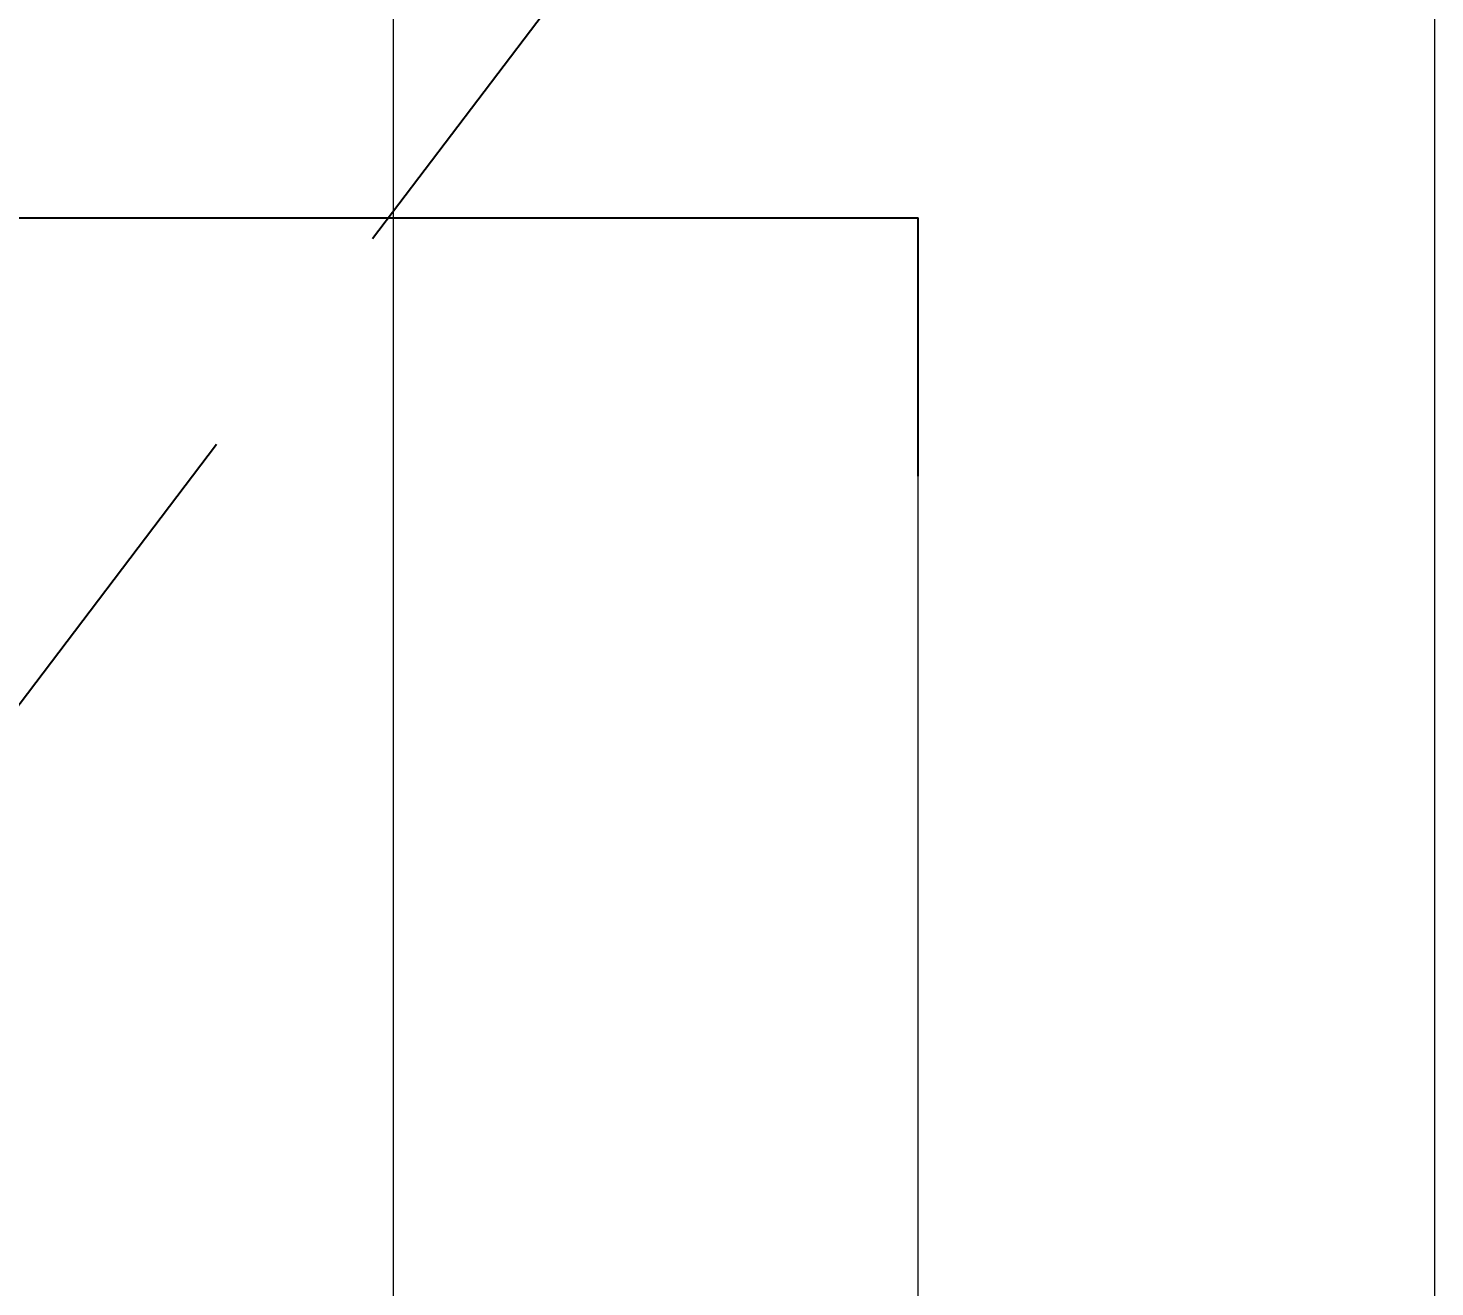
# Model space of a CAD drawing. Header units: metres. Extents: x -355 to 973, y -73 to 238.
# Drawn here: x -50.171 to -49.627, y 194.227 to 194.714 of the extents above; entities that cross this region are included whole.
import ezdxf

# ---------------------------------------------------------------- set-up
doc = ezdxf.new("R2010")
doc.units = ezdxf.units.M
doc.header["$LTSCALE"] = 3
doc.header["$MEASUREMENT"] = 0
doc.linetypes.add('1', pattern=[30, 6, 6, 6, 6, 6])
doc.linetypes.add('HIDDEN2', pattern=[0.1875, 0.125, -0.0625])
doc.layers.add('05', color=21, linetype='Continuous', lineweight=5)
doc.layers.add('Ditail', color=1, linetype='Continuous')
doc.styles.get("Standard").update_dxf_attribs({"font": 'arial.ttf'})
doc.dimstyles.new('ahmad', dxfattribs={"dimtxt": 0.2, "dimasz": 0.1375, "dimexe": 0, "dimexo": 0.0625, "dimgap": 0.09, "dimtad": 0, "dimzin": 0, "dimdsep": 46, "dimtxsty": 'Standard', "dimblk": 'OBLIQUE', "dimcen": 0.09, "dimclrd": 245, "dimclrt": 61, "dimadec": 0, "dimazin": 0, "dimtfac": 1, "dimtofl": 0, "dimtmove": 0, "dimatfit": 3, "dimldrblk": 'OBLIQUE', "dimfxl": 0, "dimfxlon": 1, "dimtolj": 1, "dimtzin": 0, "dimlwd": 13, "dimarcsym": 0})

# ---------------------------------------------------------------- blocks, each defined once
blk = doc.blocks.new('_Oblique')
at = {"color": 0, "linetype": 'ByBlock', "lineweight": -2}
blk.add_line((-0.5, -0.5), (0.5, 0.5), dxfattribs=at)
blk = doc.blocks.new('*D1219')
at = {"color": 245, "lineweight": 13, "transparency": 16777216}
for p, q in [((-50.02963, 204.84071), (-50.02963, 199.5584)), ((-50.02963, 193.44071), (-50.02963, 198.72301))]:
    blk.add_line(p, q, dxfattribs=at)
at = {"layer": 'Defpoints', "color": 0, "transparency": 16777216}
for p in [(-49.82659, 204.84071), (-50.02963, 193.44071), (-49.82963, 193.44071)]:
    blk.add_point(p, dxfattribs=at)
at = {"color": 245, "lineweight": 13, "transparency": 16777216, "xscale": 0.1375, "yscale": 0.1375, "zscale": 0.1375}
for p, rotation in [((-50.02963, 204.84071), 90), ((-50.02963, 193.44071), 270)]:
    blk.add_blockref('_Oblique', p, dxfattribs=dict(at, rotation=rotation))
at = {"color": 61, "transparency": 16777216, "insert": (-50.02963, 199.14071), "char_height": 0.2, "attachment_point": 5, "rotation": 90}
blk.add_mtext('\\A1;11.40', dxfattribs=at)
blk = doc.blocks.new('dfgdfg')
at = {"layer": 'Ditail', "color": 1, "linetype": 'HIDDEN2', "ltscale": 0.4}
blk.add_line((191.80798, -169.50256), (191.30127, -169.88697), dxfattribs=at)

msp = doc.modelspace()

# ---------------------------------------------------------------- linework, layer by layer
for p in [(-52.37963, 194.64071), (-49.82659, 194.54071)]:
    msp.add_line(p, (-49.82659, 194.64071))
at = {"layer": '05', "color": 0, "linetype": '1'}
for points in [[(-49.62659, 193.04071), (-49.62659, 210.04071), (-62.50359, 210.04071), (-62.50359, 193.04071)], [(-49.82659, 193.04071), (-49.82659, 194.64071)]]:
    msp.add_lwpolyline(points, dxfattribs=at)

# ---------------------------------------------------------------- block references
at = {"xscale": -1, "rotation": 270}
msp.add_blockref('dfgdfg', (119.55556, 2.94418), dxfattribs=at)

# ---------------------------------------------------------------- dimensions: what is measured, and where the dimension line sits
dim = msp.add_linear_dim(base=(-50.02963, 193.44071), p1=(-49.82659, 204.84071), p2=(-49.82963, 193.44071), angle=90, dimstyle='ahmad')
dim.commit()
dim.dimension.update_dxf_attribs({"geometry": '*D1219', "text_midpoint": (-50.02963, 199.14071)})

doc.saveas('drawing.dxf')
